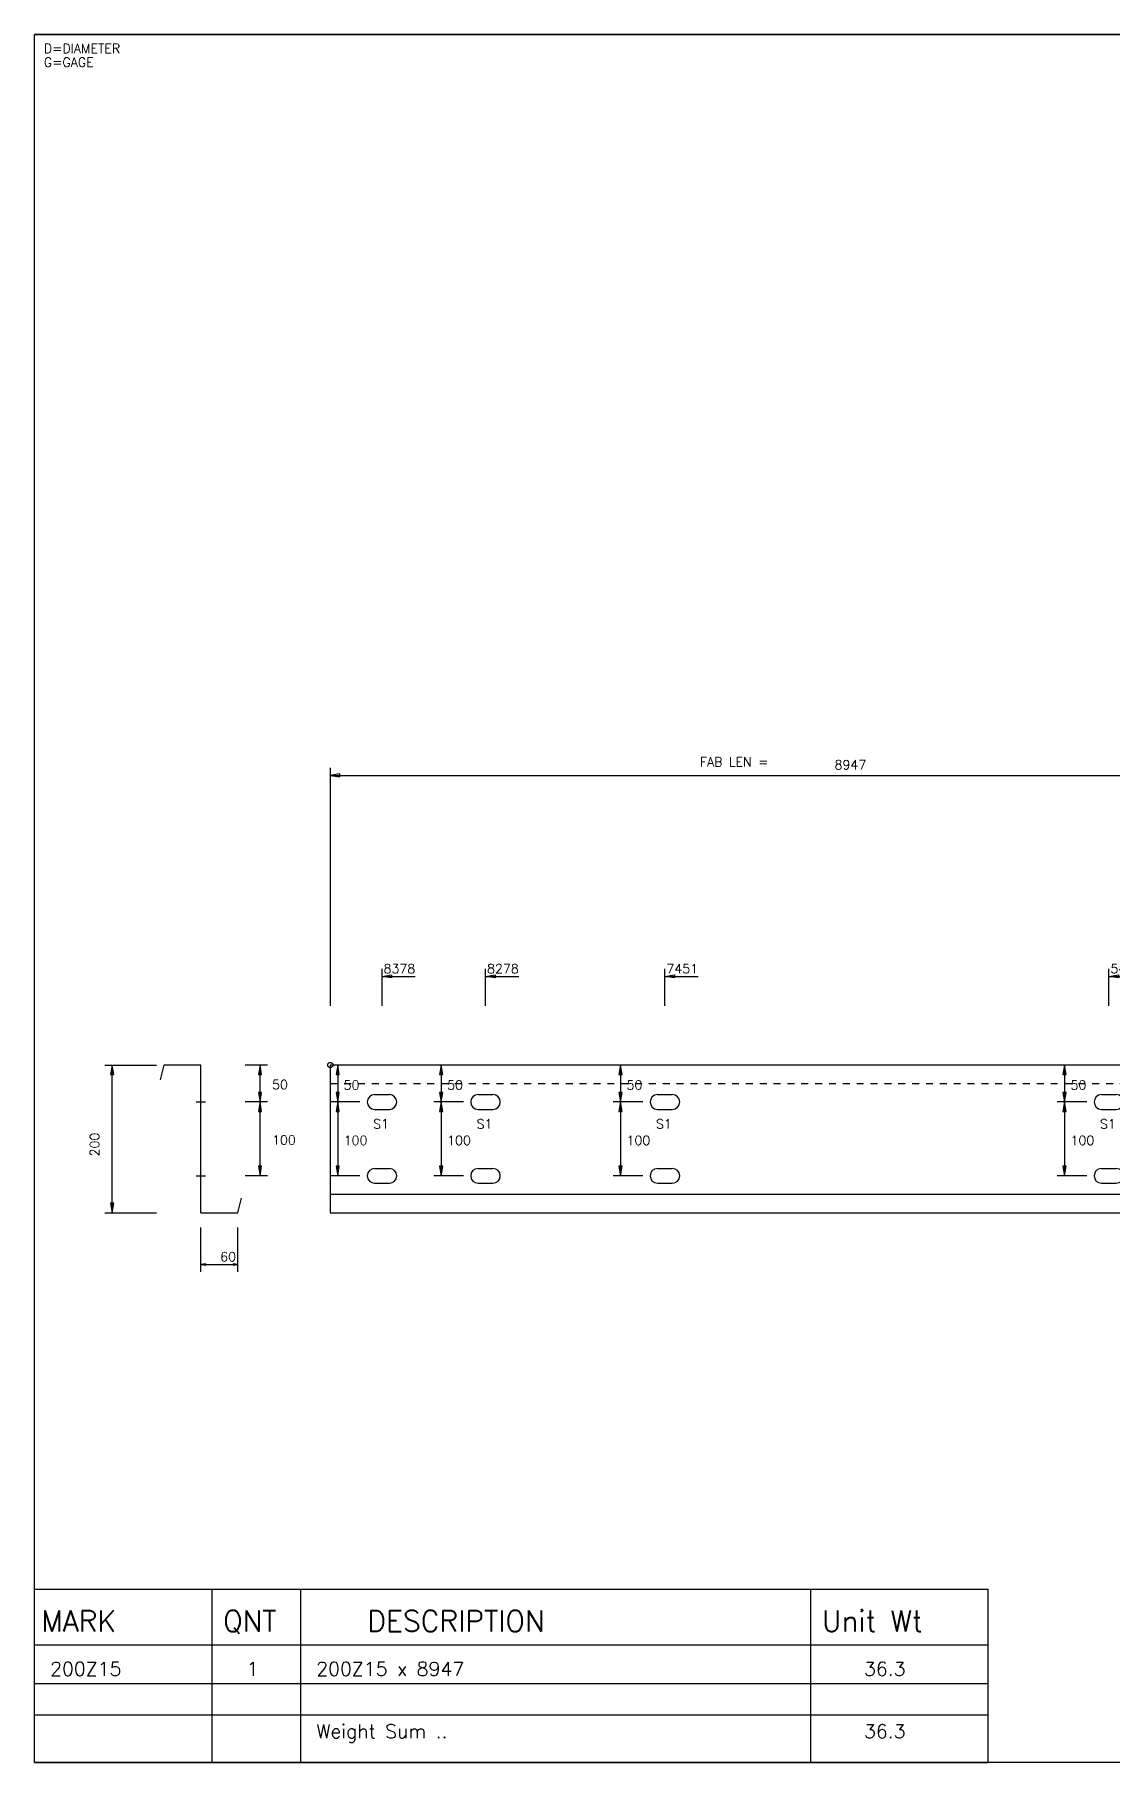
# Model space of a CAD drawing. Extents: x 0 to 428, y 0 to 297.
# Drawn here: x 0 to 185.2, y 0 to 297 of the extents above; entities that cross this region are included whole.
import ezdxf

# ---------------------------------------------------------------- set-up
doc = ezdxf.new("R2010")
doc.units = 0
doc.linetypes.add('CONTIN', pattern=[0])
doc.linetypes.add('DASHED', pattern=[2.38, 1.19, -1.19])
doc.layers.get('0').update_dxf_attribs({"linetype": 'CONTIN'})
for name, color, linetype in [('1', 7, 'CONTIN'), ('10', 7, 'CONTIN'), ('11', 7, 'CONTIN'), ('14', 7, 'CONTIN'), ('15', 6, 'CONTIN'), ('2', 7, 'CONTIN'), ('21', 7, 'CONTIN'), ('22', 7, 'CONTIN'), ('3', 1, 'CONTIN'), ('6', 6, 'CONTIN'), ('7', 3, 'DASHED')]:
    doc.layers.add(name, color=color, linetype=linetype)
doc.styles.add('SIMPLEX', font='SIMPLEX')

# ---------------------------------------------------------------- blocks, each defined once
blk = doc.blocks.new('CZEBORDR')
at = {"layer": '22'}
for p, q in [((0, 0), (0, 297)), ((0, 297), (420, 297)), ((420, 297), (420, 0)), ((420, 0), (0, 0))]:
    blk.add_line(p, q, dxfattribs=at)
blk = doc.blocks.new('LOGO')
at = {"linetype": 'CONTINUOUS'}
blk.add_line((0, 297), (-420, 297), dxfattribs=at)
at = {"layer": '14'}
for q in [(-420, 61.91), (-256.17, 0)]:
    blk.add_line((-420, 0), q, dxfattribs=at)
at = {"layer": '22'}
for p, q in [((-420, 0), (-420, 297)), ((0, 0), (-420, 0))]:
    blk.add_line(p, q, dxfattribs=at)
blk = doc.blocks.new('CZEBOLT')
at = {"layer": '21', "style": 'SIMPLEX'}
for s, p in [('D=DIAMETER', (0, 2.381)), ('G=GAGE', (0, 0))]:
    blk.add_text(s, height=1.587, dxfattribs=at).set_placement(p)
blk = doc.blocks.new('CZEPLATE')
at = {"layer": '14'}
for p, q in [((0, 29.766), (163.83, 29.766)), ((0, 0), (0, 29.766)), ((30.48, 0), (30.48, 29.766)), ((45.72, 0), (45.72, 29.766)), ((133.35, 0), (133.35, 29.766)), ((163.83, 0), (163.83, 29.766)), ((163.83, 0), (163.83, 29.766)), ((0, 20.241), (163.83, 20.241)), ((0, 13.543), (163.83, 13.543)), ((0, 8.186), (163.83, 8.186)), ((0, 0), (163.83, 0))]:
    blk.add_line(p, q, dxfattribs=at)
at = {"layer": '14', "style": 'SIMPLEX'}
for s, height, p in [('MARK', 3.572, (1.143, 22.527)), ('QNT', 3.572, (32.385, 22.527)), ('DESCRIPTION', 3.572, (57.15, 22.527)), ('Unit Wt', 3.572, (135.255, 22.527)), ('200Z15', 2.381, (2.667, 14.883)), ('  1', 2.381, (33.147, 14.883)), ('200Z15 x 8947', 2.381, (48.387, 14.883)), ('   36.3', 2.381, (137.16, 14.883)), ('Weight Sum ..', 2.381, (48.387, 4.167)), ('   36.3', 2.381, (137.16, 4.167))]:
    blk.add_text(s, height=height, dxfattribs=at).set_placement(p)
blk = doc.blocks.new('ZSECTN')
at = {"layer": '10'}
for p, q in [((-6.35, 25.4), (-6.985, 22.86)), ((0, 25.4), (-6.35, 25.4)), ((0, 0), (0, 25.4)), ((0, 0), (6.35, 0)), ((6.35, 0), (6.985, 2.54))]:
    blk.add_line(p, q, dxfattribs=at)
blk = doc.blocks.new('ARROW')
at = {"layer": '2'}
for p, q in [((0, 0), (-1.651, 0.275)), ((-1.651, 0.275), (-1.651, -0.275)), ((-1.651, -0.275), (0, 0))]:
    blk.add_line(p, q, dxfattribs=at)
blk = doc.blocks.new('TICK')
at = {"layer": '1'}
blk.add_line((-1.6, 0), (1.6, 0), dxfattribs=at)
blk = doc.blocks.new('CZESECTN')
at = {"layer": '2'}
for p, q in [((12.065, 55.88), (20.955, 55.88)), ((13.335, 30.48), (13.335, 55.88)), ((40.005, 55.88), (36.195, 55.88)), ((38.735, 49.53), (38.735, 55.88)), ((40.005, 49.53), (36.195, 49.53)), ((40.005, 49.53), (36.195, 49.53)), ((38.735, 36.83), (38.735, 49.53)), ((40.005, 36.83), (36.195, 36.83)), ((12.065, 30.48), (20.955, 30.48)), ((28.575, 20.32), (28.575, 27.94)), ((34.925, 20.32), (34.925, 27.94)), ((28.575, 21.59), (34.925, 21.59))]:
    blk.add_line(p, q, dxfattribs=at)
at = {"layer": '1'}
blk.add_blockref('ZSECTN', (28.575, 30.48), dxfattribs=at)
at = {"layer": '2'}
for p, rotation in [((13.335, 55.88), 90), ((38.735, 55.88), 90), ((38.735, 49.53), -90), ((38.735, 49.53), 90), ((38.735, 36.83), -90), ((13.335, 30.48), -90)]:
    blk.add_blockref('ARROW', p, dxfattribs=dict(at, rotation=rotation))
at = {"layer": '2', "xscale": 0.5, "yscale": 0.5, "zscale": 0.5, "rotation": 180}
blk.add_blockref('ARROW', (28.575, 21.59), dxfattribs=at)
at = {"layer": '2', "xscale": 0.5, "yscale": 0.5, "zscale": 0.5}
blk.add_blockref('ARROW', (34.925, 21.59), dxfattribs=at)
at = {"layer": '6', "xscale": 0.5, "yscale": 0.5, "zscale": 0.5}
for p in [(28.575, 49.53), (28.575, 36.83)]:
    blk.add_blockref('TICK', p, dxfattribs=at)
at = {"layer": '11', "style": 'SIMPLEX'}
for s, p in [('50', (40.799, 51.721)), ('100', (40.799, 42.196)), ('60', (31.888, 22.119))]:
    blk.add_text(s, height=1.587, dxfattribs=at).set_placement(p)
blk.add_text('200', height=1.587, rotation=90, dxfattribs=at).set_placement((11.093, 40.164))
blk = doc.blocks.new('MAG_CRCL')
at = {"layer": '15'}
blk.add_circle((0, 0), 0.889, dxfattribs=at)
blk = doc.blocks.new('WBSLOT')
at = {"layer": '6'}
for p, q in [((-1.27, 1.27), (1.27, 1.27)), ((-1.27, -1.27), (1.27, -1.27))]:
    blk.add_line(p, q, dxfattribs=at)
for centre, start, end in [((-1.27, 0), 90, 270), ((1.27, 0), 270, 90)]:
    blk.add_arc(centre, 1.27, start, end, dxfattribs=at)
blk = doc.blocks.new('CZEPIECE')
at = {"layer": '1'}
for p, q in [((394.6, 55.88), (50.8, 55.88)), ((50.8, 55.88), (50.8, 30.48)), ((394.6, 30.48), (394.6, 55.88)), ((50.8, 33.655), (394.6, 33.655)), ((50.8, 30.48), (394.6, 30.48))]:
    blk.add_line(p, q, dxfattribs=at)
at = {"layer": '2'}
for p, q in [((50.8, 106.934), (50.8, 66.04)), ((394.6, 106.934), (394.6, 66.04)), ((50.8, 105.664), (394.6, 105.664)), ((394.6, 92.71), (394.6, 85.09)), ((394.6, 91.44), (407.3, 91.44)), ((59.69, 66.04), (59.69, 72.39)), ((77.47, 66.04), (77.47, 72.39)), ((108.286, 66.04), (108.286, 72.39)), ((184.562, 66.04), (184.562, 72.39)), ((260.838, 66.04), (260.838, 72.39)), ((337.134, 66.04), (337.134, 72.39)), ((354.975, 66.04), (354.975, 72.39)), ((372.755, 66.04), (372.755, 72.39)), ((394.6, 66.04), (394.6, 72.39)), ((59.69, 71.12), (65.405, 71.12)), ((77.47, 71.12), (83.185, 71.12)), ((108.286, 71.12), (114.001, 71.12)), ((184.562, 71.12), (190.277, 71.12)), ((260.838, 71.12), (266.553, 71.12)), ((337.134, 71.12), (342.849, 71.12)), ((354.975, 71.12), (360.69, 71.12)), ((372.755, 71.12), (378.47, 71.12)), ((378.47, 71.12), (394.6, 71.12)), ((58.42, 55.88), (50.8, 55.88)), ((52.07, 55.88), (52.07, 49.53)), ((76.2, 55.88), (68.58, 55.88)), ((69.85, 55.88), (69.85, 49.53)), ((107.016, 55.88), (99.396, 55.88)), ((100.666, 55.88), (100.666, 49.53)), ((183.292, 55.88), (175.672, 55.88)), ((176.942, 55.88), (176.942, 49.53)), ((259.568, 55.88), (251.948, 55.88)), ((253.218, 55.88), (253.218, 49.53)), ((335.864, 55.88), (328.244, 55.88)), ((329.514, 55.88), (329.514, 49.53)), ((353.705, 55.88), (346.085, 55.88)), ((347.355, 55.88), (347.355, 49.53)), ((371.485, 55.88), (363.865, 55.88)), ((365.135, 55.88), (365.135, 49.53)), ((55.88, 49.53), (50.8, 49.53)), ((55.88, 49.53), (50.8, 49.53)), ((52.07, 49.53), (52.07, 36.83)), ((73.66, 49.53), (68.58, 49.53)), ((73.66, 49.53), (68.58, 49.53)), ((69.85, 49.53), (69.85, 36.83)), ((104.476, 49.53), (99.396, 49.53)), ((104.476, 49.53), (99.396, 49.53)), ((100.666, 49.53), (100.666, 36.83)), ((180.752, 49.53), (175.672, 49.53)), ((180.752, 49.53), (175.672, 49.53)), ((176.942, 49.53), (176.942, 36.83)), ((257.028, 49.53), (251.948, 49.53)), ((257.028, 49.53), (251.948, 49.53)), ((253.218, 49.53), (253.218, 36.83)), ((333.324, 49.53), (328.244, 49.53)), ((333.324, 49.53), (328.244, 49.53)), ((329.514, 49.53), (329.514, 36.83)), ((351.165, 49.53), (346.085, 49.53)), ((351.165, 49.53), (346.085, 49.53)), ((347.355, 49.53), (347.355, 36.83)), ((368.945, 49.53), (363.865, 49.53)), ((368.945, 49.53), (363.865, 49.53)), ((365.135, 49.53), (365.135, 36.83)), ((55.88, 36.83), (50.8, 36.83)), ((73.66, 36.83), (68.58, 36.83)), ((104.476, 36.83), (99.396, 36.83)), ((180.752, 36.83), (175.672, 36.83)), ((257.028, 36.83), (251.948, 36.83)), ((333.324, 36.83), (328.244, 36.83)), ((351.165, 36.83), (346.085, 36.83)), ((368.945, 36.83), (363.865, 36.83))]:
    blk.add_line(p, q, dxfattribs=at)
at = {"layer": '7'}
blk.add_line((50.8, 52.705), (394.6, 52.705), dxfattribs=at)
at = {"rotation": 180}
blk.add_blockref('ARROW', (394.6, 91.44), dxfattribs=at)
at = {"layer": '1', "xscale": -1}
for p in [(59.69, 71.12), (77.47, 71.12), (108.286, 71.12), (184.562, 71.12), (260.838, 71.12), (337.134, 71.12), (354.975, 71.12), (372.755, 71.12)]:
    blk.add_blockref('ARROW', p, dxfattribs=at)
at = {"layer": '15', "xscale": 0.5, "yscale": 0.5, "zscale": 0.5}
for p in [(50.8, 55.88), (394.6, 55.88)]:
    blk.add_blockref('MAG_CRCL', p, dxfattribs=at)
at = {"layer": '2'}
for p, rotation in [((50.8, 105.664), 180), ((52.07, 55.88), 90), ((69.85, 55.88), 90), ((100.666, 55.88), 90), ((176.942, 55.88), 90), ((253.218, 55.88), 90), ((329.514, 55.88), 90), ((347.355, 55.88), 90), ((365.135, 55.88), 90), ((52.07, 49.53), -90), ((69.85, 49.53), -90), ((100.666, 49.53), -90), ((176.942, 49.53), -90), ((253.218, 49.53), -90), ((329.514, 49.53), -90), ((347.355, 49.53), -90), ((365.135, 49.53), -90), ((52.07, 49.53), 90), ((69.85, 49.53), 90), ((100.666, 49.53), 90), ((176.942, 49.53), 90), ((253.218, 49.53), 90), ((329.514, 49.53), 90), ((347.355, 49.53), 90), ((365.135, 49.53), 90), ((52.07, 36.83), -90), ((69.85, 36.83), -90), ((100.666, 36.83), -90), ((176.942, 36.83), -90), ((253.218, 36.83), -90), ((329.514, 36.83), -90), ((347.355, 36.83), -90), ((365.135, 36.83), -90)]:
    blk.add_blockref('ARROW', p, dxfattribs=dict(at, rotation=rotation))
blk.add_blockref('ARROW', (394.6, 105.664), dxfattribs=at)
at = {"layer": '2', "xscale": -1, "rotation": 180}
blk.add_blockref('ARROW', (394.6, 71.12), dxfattribs=at)
at = {"layer": '6'}
for p in [(59.69, 49.53), (77.47, 49.53), (108.286, 49.53), (184.562, 49.53), (260.838, 49.53), (337.134, 49.53), (354.975, 49.53), (372.755, 49.53), (59.69, 36.83), (77.47, 36.83), (108.286, 36.83), (184.562, 36.83), (260.838, 36.83), (337.134, 36.83), (354.975, 36.83), (372.755, 36.83)]:
    blk.add_blockref('WBSLOT', p, dxfattribs=at)
at = {"layer": '11', "style": 'SIMPLEX'}
for s, p in [('8947', (137.425, 106.701)), ('8378', (59.955, 71.649)), ('8278', (77.735, 71.649)), ('7451', (108.55, 71.649)), ('5466', (184.827, 71.649)), ('3481', (261.103, 71.649)), ('1495', (337.398, 71.649)), ('668', (355.239, 71.649)), ('568', (373.019, 71.649)), ('50', (53.097, 51.647)), ('50', (70.877, 51.647)), ('50', (101.692, 51.647)), ('50', (177.969, 51.647)), ('50', (254.245, 51.647)), ('50', (330.54, 51.647)), ('50', (348.381, 51.647)), ('50', (366.161, 51.647)), ('100', (53.097, 42.122)), ('100', (70.877, 42.122)), ('100', (101.692, 42.122)), ('100', (177.969, 42.122)), ('100', (254.245, 42.122)), ('100', (330.54, 42.122)), ('100', (348.381, 42.122)), ('100', (366.161, 42.122))]:
    blk.add_text(s, height=1.587, dxfattribs=at).set_placement(p)
at = {"layer": '2', "style": 'SIMPLEX'}
for s, p in [('FAB LEN =', (114.3, 107.188)), ('TAPE', (395.87, 91.694))]:
    blk.add_text(s, height=1.587, dxfattribs=at).set_placement(p)
at = {"layer": '3', "style": 'SIMPLEX'}
for s, p in [('S1', (58.166, 44.958)), ('S1', (75.946, 44.958)), ('S1', (106.762, 44.958)), ('S1', (183.038, 44.958)), ('S1', (259.314, 44.958)), ('S1', (335.61, 44.958)), ('S1', (353.451, 44.958)), ('S1', (371.231, 44.958)), ('200Z15', (217.938, 42.386))]:
    blk.add_text(s, height=1.587, dxfattribs=at).set_placement(p)

msp = doc.modelspace()

# ---------------------------------------------------------------- block references
for name, p in [('CZEPIECE', (0, 64)), ('CZESECTN', (0, 64)), ('CZEPLATE', (0, 0))]:
    msp.add_blockref(name, p)
at = {"layer": '1'}
for name, p in [('CZEBORDR', (0, 0)), ('CZEBOLT', (1.587, 291.444))]:
    msp.add_blockref(name, p, dxfattribs=at)
at = {"layer": '2'}
msp.add_blockref('LOGO', (420, 0), dxfattribs=at)

doc.saveas('drawing.dxf')
